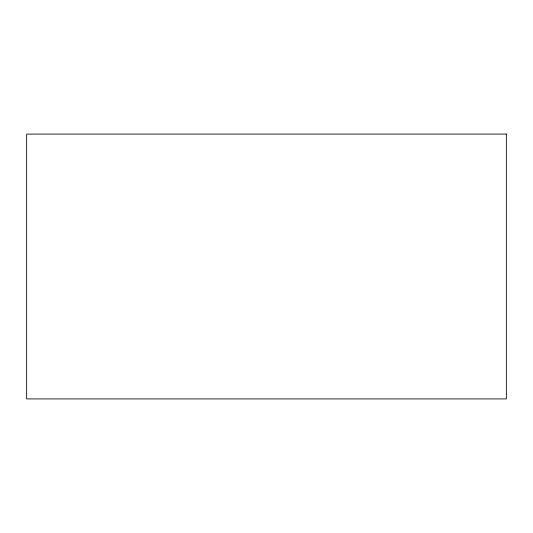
<?xml version="1.0" encoding="UTF-8"?>
<svg xmlns="http://www.w3.org/2000/svg" width="533" height="533" viewBox="0 0 533 533"><rect width="100%" height="100%" fill="white"/><g stroke="black" fill="none" stroke-linecap="round" stroke-linejoin="round"><path stroke-width="0.8" d="M506.35 134.083L26.65 134.083L26.65 398.917L506.35 398.917L506.35 134.083"/></g></svg>
